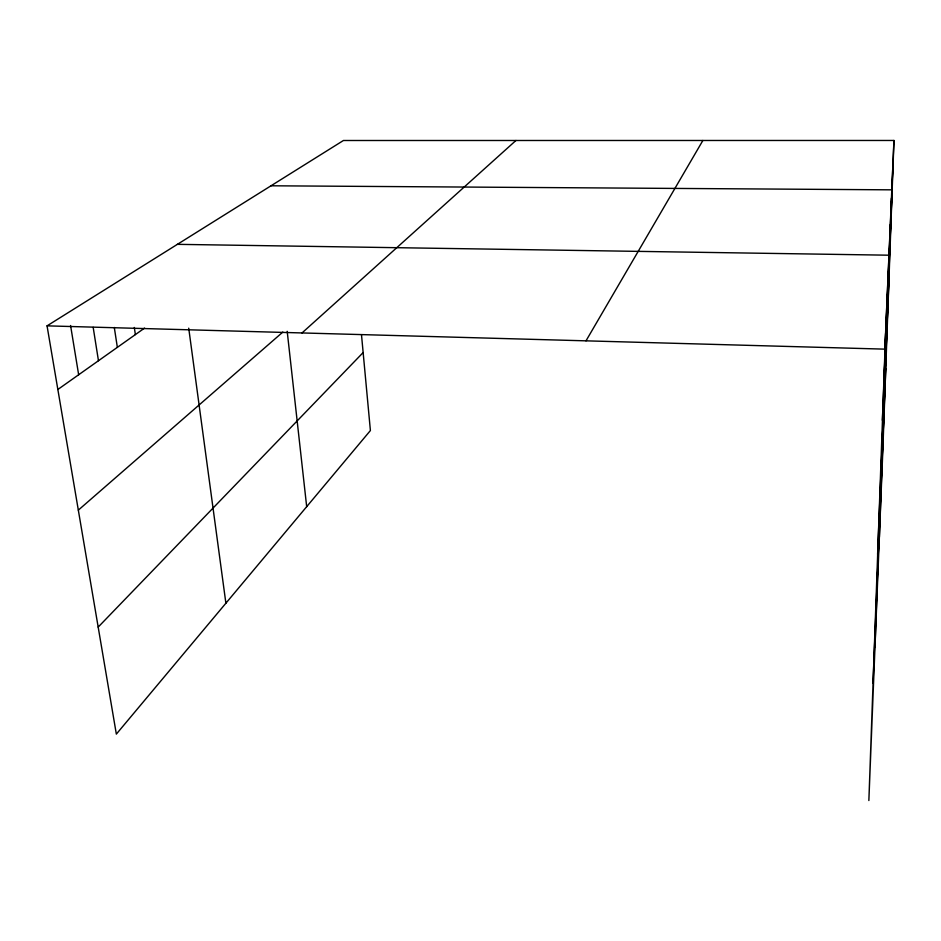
<?xml version="1.0" encoding="UTF-8"?>
<svg xmlns="http://www.w3.org/2000/svg" width="941" height="941" viewBox="0 0 941 941"><rect width="100%" height="100%" fill="white"/><g stroke="black" fill="none" stroke-linecap="round" stroke-linejoin="round"><path stroke-width="1.41" d="M885.563 333.49L868.861 800.532L882.776 451.821L893.95 140.468L343.43 140.503L47.05 325.857L116.343 734.109L370.401 430.543L361.485 334.702M883.799 386.492L886.822 304.637M885.093 356.145L887.951 278.677M874.977 647.161L888.963 255.199L177.379 244.342M887.304 304.166L890.292 224.758M888.68 271.702L891.445 198.033M879.376 536.993L892.797 167.086M877.6 554.296L888.986 278.736M873.025 683.307L885.763 368.425M882.364 420.251L892.256 187.812M893.95 140.468L884.881 349.146L47.05 325.857M585.996 340.842L702.88 140.48M98.182 627.094L363.144 352.546M302.014 332.949L515.939 140.491M78.326 510.14L282.818 332.091M57.848 389.492L144.561 328.091M271.032 185.789L891.809 189.835M70.575 325.515L78.656 374.765M93.171 327.339L98.464 360.732M114.296 327.444L117.354 347.358M134.316 327.456L135.375 334.596M188.718 328.174L225.887 603.216M287.193 331.314L306.684 506.681"/></g></svg>
